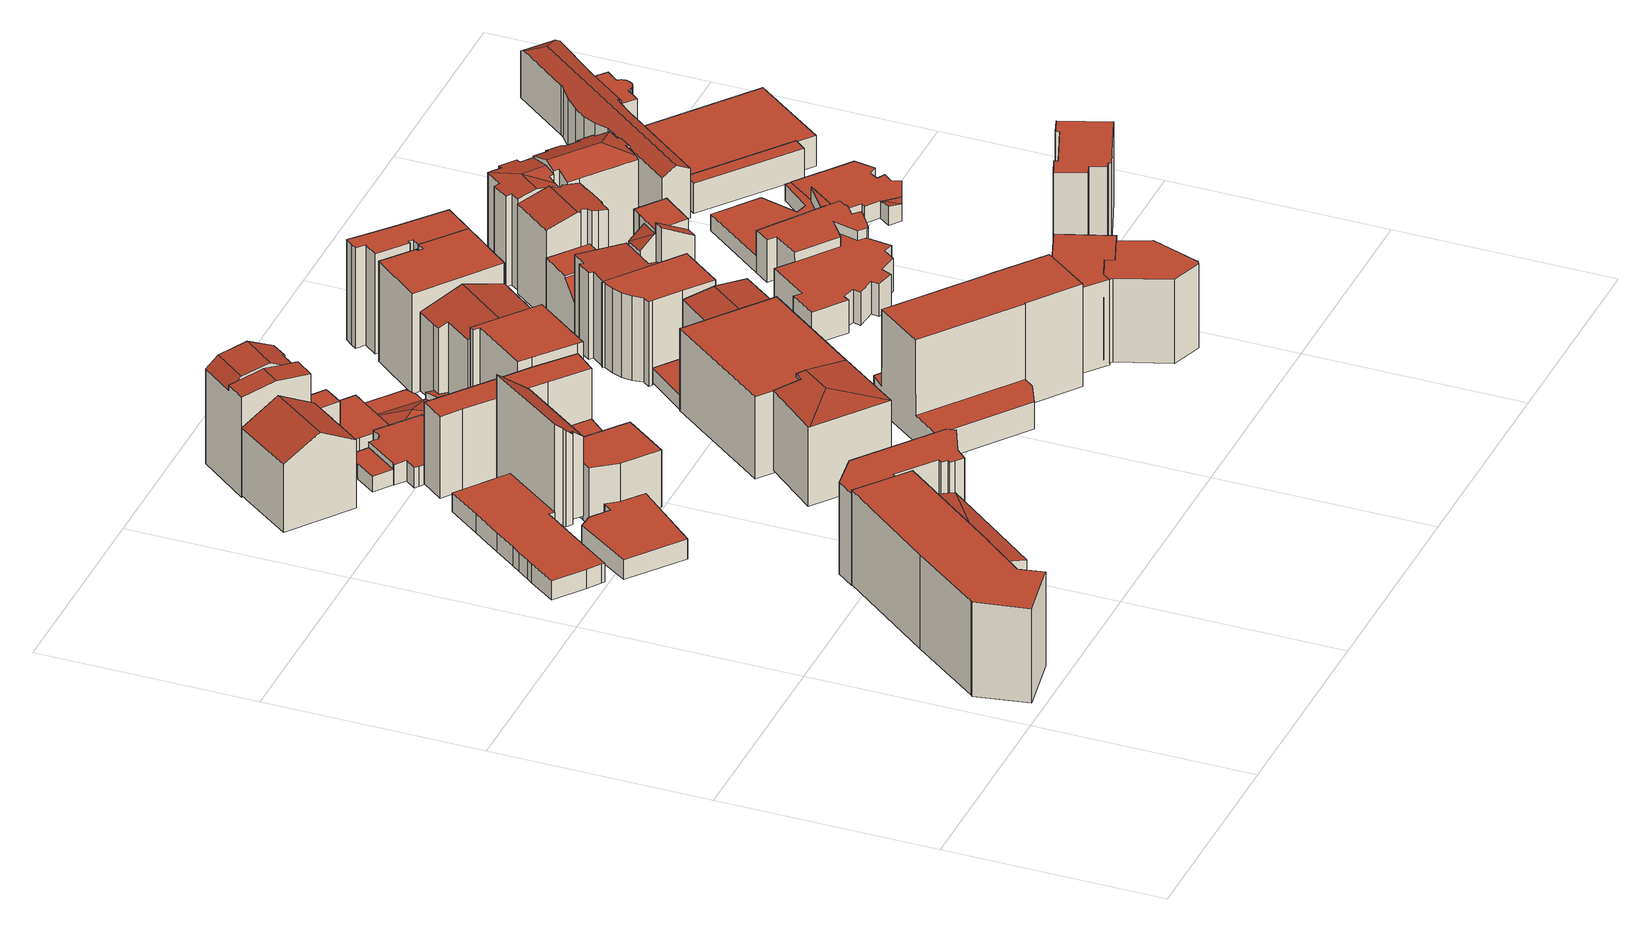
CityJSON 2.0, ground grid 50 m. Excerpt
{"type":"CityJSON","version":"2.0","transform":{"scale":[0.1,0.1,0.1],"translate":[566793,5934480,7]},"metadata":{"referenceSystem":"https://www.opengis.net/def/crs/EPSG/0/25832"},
"CityObjects":{
"building1":{"type":"Building","attributes":{"Gemeindeschluessel":"02000000","Geometrietyp2DReferenz":"3000","function":"31001_2010","roofType":"1000","measuredHeight":23.04,"storeysAboveGround":7},"geometry":[{"type":"MultiSurface","lod":"2","boundaries":[[[0,1,2,3]],[[4,5,6,2,1]],[[7,8,9,10]],[[11,12,8,7]],[[0,13,14,1]],[[15,6,5,16]],[[16,5,4,17]],[[15,16,17,18,19,20,11,7,10,21,22,23,24]],[[25,26,27,14,13,28,29,30,9,8,12]],[[9,30,21,10]],[[25,12,11,20]],[[24,23,28,13,0,3]],[[18,17,4,1,14,27]],[[15,24,3,2,6]],[[26,25,20,19]],[[27,26,19,18]],[[29,28,23,22]],[[30,29,22,21]]],"semantics":{"surfaces":[{"type":"RoofSurface"},{"type":"WallSurface"},{"type":"GroundSurface"}],"values":[0,0,1,1,1,1,1,2,0,1,1,1,1,1,1,1,1,1]}}]},
"building2":{"type":"Building","attributes":{"Gemeindeschluessel":"02000000","Geometrietyp2DReferenz":"3000","function":"31001_1120","roofType":"1000","measuredHeight":4.59,"storeysAboveGround":7},"geometry":[{"type":"MultiSurface","lod":"2","boundaries":[[[31,32,33,34,35,36,37,38,39,40,41,42,43,44,45]],[[46,47,48,49,50,51,52,53,54,55,56,57,58,59,60]],[[56,41,40,57]],[[57,40,39,58]],[[58,39,38,59]],[[59,38,37,60]],[[46,36,35,47]],[[47,35,34,48]],[[48,34,33,49]],[[49,33,32,50]],[[50,32,31,51]],[[52,45,44,53]],[[53,44,43,54]],[[54,43,42,55]],[[55,42,41,56]],[[52,51,31,45]],[[46,60,37,36]]],"semantics":{"surfaces":[{"type":"RoofSurface"},{"type":"GroundSurface"},{"type":"WallSurface"}],"values":[0,1,2,2,2,2,2,2,2,2,2,2,2,2,2,2,2]}}]},
"building3":{"type":"Building","attributes":{"Gemeindeschluessel":"02000000","Geometrietyp2DReferenz":"3000","function":"31001_2010","roofType":"1000","measuredHeight":22.41,"storeysAboveGround":6},"geometry":[{"type":"MultiSurface","lod":"2","boundaries":[[[61,62,63,64]],[[64,63,65,66]],[[67,68,69,70]],[[70,69,71,72]],[[72,71,73,74]],[[74,73,75,76]],[[76,75,77,78]],[[78,77,79,80]],[[80,79,81,82]],[[82,81,83,84]],[[84,83,85,86]],[[86,85,87,88]],[[88,87,89,90]],[[90,89,62,61]],[[68,67,91,92]],[[92,91,66,65]],[[66,91,67,70,72,74,76,78,80,82,84,86,88,90,61,64]],[[92,65,63,62,89,87,85,83,81,79,77,75,73,71,69,68]]],"semantics":{"surfaces":[{"type":"WallSurface"},{"type":"GroundSurface"},{"type":"RoofSurface"}],"values":[0,0,0,0,0,0,0,0,0,0,0,0,0,0,0,0,1,2]}}]},
"building4":{"type":"Building","attributes":{"Gemeindeschluessel":"02000000","Geometrietyp2DReferenz":"3000","function":"31001_2010","roofType":"1000","measuredHeight":4.79,"storeysAboveGround":1},"geometry":[{"type":"MultiSurface","lod":"2","boundaries":[[[93,94,95,96]],[[96,95,97,98]],[[98,97,99,100]],[[101,93,96,98,100,102,103,104]],[[105,106,107,108,99,97,95,94]],[[108,107,103,102]],[[106,105,101,104]],[[107,106,104,103]],[[105,94,93,101]],[[99,108,102,100]]],"semantics":{"surfaces":[{"type":"WallSurface"},{"type":"GroundSurface"},{"type":"RoofSurface"}],"values":[0,0,0,1,2,0,0,0,0,0]}}]},
"building5":{"type":"Building","attributes":{"Gemeindeschluessel":"02000000","Geometrietyp2DReferenz":"3000","function":"31001_1010","roofType":"3100","measuredHeight":21.46,"storeysAboveGround":6},"geometry":[{"type":"MultiSurface","lod":"2","boundaries":[[[109,110,111,112]],[[113,114,115,116]],[[116,115,117,118]],[[118,117,119,120]],[[121,122,123,124]],[[125,126,127,128,121,124,129]],[[130,123,122,131]],[[114,113,131,122,121,128,132]],[[109,112,133,134,135,136,130,131,113,116,118,120]],[[137,111,110,119,117,115,114,132,138]],[[137,138,127,126,134,133]],[[111,137,133,112]],[[119,110,109,120]],[[138,132,128,127]],[[135,134,126,125]],[[136,135,125,129]],[[130,136,129,124,123]]],"semantics":{"surfaces":[{"type":"WallSurface"},{"type":"RoofSurface"},{"type":"GroundSurface"}],"values":[0,0,0,0,1,1,0,0,2,1,0,0,0,0,0,0,0]}}]},
"building6":{"type":"Building","attributes":{"Gemeindeschluessel":"02000000","Geometrietyp2DReferenz":"3000","function":"31001_1010","roofType":"2100","measuredHeight":25.44,"storeysAboveGround":7},"geometry":[{"type":"MultiSurface","lod":"2","boundaries":[[[139,140,141,142]],[[142,141,143,144]],[[144,143,145,146]],[[146,145,147,148]],[[148,147,149,150]],[[150,149,151,152]],[[152,151,153,154]],[[155,156,157,158]],[[156,155,159,160]],[[154,153,160,159]],[[140,139,158,157]],[[158,139,142,144,146,148,150,152,154,159,155]],[[140,157,156,160,153,151,149,147,145,143,141]]],"semantics":{"surfaces":[{"type":"WallSurface"},{"type":"GroundSurface"},{"type":"RoofSurface"}],"values":[0,0,0,0,0,0,0,0,0,0,0,1,2]}}]},
"building7":{"type":"Building","attributes":{"Gemeindeschluessel":"02000000","Geometrietyp2DReferenz":"3000","function":"31001_1120","roofType":"1000","measuredHeight":13.93,"storeysAboveGround":4},"geometry":[{"type":"MultiSurface","lod":"2","boundaries":[[[161,162,163,164]],[[165,166,167,168]],[[168,167,169,170]],[[171,172,162,161]],[[170,169,172,171]],[[166,165,173,174]],[[174,173,164,163]],[[164,173,165,168,170,171,161]],[[174,163,162,172,169,167,166]]],"semantics":{"surfaces":[{"type":"WallSurface"},{"type":"GroundSurface"},{"type":"RoofSurface"}],"values":[0,0,0,0,0,0,0,1,2]}}]},
"building8":{"type":"Building","attributes":{"Gemeindeschluessel":"02000000","Geometrietyp2DReferenz":"3000","function":"31001_1120","roofType":"3100","measuredHeight":26.36,"storeysAboveGround":4},"geometry":[{"type":"MultiSurface","lod":"2","boundaries":[[[175,176,177,178,179]],[[175,180,181,182,183]],[[184,185,181,180]],[[179,178,186,187,188,189]],[[189,190,191,192,193,185,184]],[[183,176,175]],[[189,188,190]],[[194,187,186,195]],[[196,193,192,197]],[[197,192,191,198]],[[199,200,201,202]],[[203,204,205,206]],[[179,189,184,180,175]],[[202,201,195,186,178,177,207]],[[208,203,206,199,202,207,209,196,197,198]],[[196,209,182,181,185,193]],[[200,199,206,205]],[[203,208,188,187,194,204]],[[208,198,191,190,188]],[[209,207,177,176,183,182]],[[200,205,204,194,195,201]]],"semantics":{"surfaces":[{"type":"RoofSurface"},{"type":"WallSurface"},{"type":"GroundSurface"}],"values":[0,0,0,0,0,1,1,1,1,1,1,1,1,1,2,1,1,1,1,1,0]}}]},
"building9":{"type":"Building","attributes":{"Gemeindeschluessel":"02000000","Geometrietyp2DReferenz":"3000","function":"31001_2010","roofType":"1000","measuredHeight":7.41,"storeysAboveGround":2},"geometry":[{"type":"MultiSurface","lod":"2","boundaries":[[[210,211,212,213]],[[214,215,212,211,216]],[[217,218,210,213,219]],[[218,217,214,216]],[[217,219,215,214]],[[219,213,212,215]],[[210,218,216,211]]],"semantics":{"surfaces":[{"type":"WallSurface"},{"type":"RoofSurface"},{"type":"GroundSurface"}],"values":[0,1,2,0,0,0,0]}}]},
"building10":{"type":"Building","attributes":{"Gemeindeschluessel":"02000000","Geometrietyp2DReferenz":"3000","function":"31001_2100","roofType":"1000","measuredHeight":19.88,"storeysAboveGround":6},"geometry":[{"type":"MultiSurface","lod":"2","boundaries":[[[220,221,222,223]],[[224,225,226,227]],[[227,226,228,229]],[[229,228,230,231]],[[231,230,232,233]],[[233,232,221,220]],[[234,235,225,224]],[[235,234,236,237]],[[237,236,238,239]],[[239,238,223,222]],[[223,238,236,234,224,227,229,231,233,220]],[[239,222,221,232,230,228,226,225,235,237]]],"semantics":{"surfaces":[{"type":"WallSurface"},{"type":"GroundSurface"},{"type":"RoofSurface"}],"values":[0,0,0,0,0,0,0,0,0,0,1,2]}}]},
"building11":{"type":"Building","attributes":{"Gemeindeschluessel":"02000000","Geometrietyp2DReferenz":"3000","function":"31001_1010","roofType":"1000","measuredHeight":5.02,"storeysAboveGround":1},"geometry":[{"type":"MultiSurface","lod":"2","boundaries":[[[240,241,242,243]],[[243,242,244,245]],[[246,247,248,249]],[[250,251,252,253]],[[253,252,254,255]],[[255,254,256,257]],[[257,256,258,259]],[[260,248,247,261,258,256,254,252,251,244,242,241]],[[262,246,249,263,240,243,245,250,253,255,257,259]],[[246,262,261,247]],[[262,259,258,261]],[[263,249,248,260]],[[240,263,260,241]],[[250,245,244,251]]],"semantics":{"surfaces":[{"type":"WallSurface"},{"type":"RoofSurface"},{"type":"GroundSurface"}],"values":[0,0,0,0,0,0,0,1,2,0,0,0,0,0]}}]},
"building12":{"type":"Building","attributes":{"Gemeindeschluessel":"02000000","Geometrietyp2DReferenz":"3000","function":"31001_2463","roofType":"1000","measuredHeight":3},"geometry":[{"type":"MultiSurface","lod":"2","boundaries":[[[264,265,266,267,268]],[[269,270,271,272,273]],[[273,272,265,264]],[[272,271,266,265]],[[271,270,267,266]],[[270,269,268,267]],[[269,273,264,268]]],"semantics":{"surfaces":[{"type":"GroundSurface"},{"type":"RoofSurface"},{"type":"WallSurface"}],"values":[0,1,2,2,2,2,2]}}]},
"building13":{"type":"Building","attributes":{"Gemeindeschluessel":"02000000","Geometrietyp2DReferenz":"3000","function":"31001_2010","roofType":"3200","measuredHeight":20.18,"storeysAboveGround":6},"geometry":[{"type":"MultiSurface","lod":"2","boundaries":[[[274,275,276]],[[274,277,278,275]],[[279,280,281,282]],[[282,281,283,284]],[[285,277,274,286]],[[287,279,282,284,285,286]],[[288,287,286,274,276]],[[285,284,283,278,277]],[[280,279,287,288]],[[280,288,276,275,278,283,281]]],"semantics":{"surfaces":[{"type":"RoofSurface"},{"type":"WallSurface"},{"type":"GroundSurface"}],"values":[0,0,1,1,1,2,1,1,1,0]}}]},
"building14":{"type":"Building","attributes":{"Gemeindeschluessel":"02000000","Geometrietyp2DReferenz":"3000","function":"31001_1120","roofType":"1000","measuredHeight":4.07,"storeysAboveGround":1},"geometry":[{"type":"MultiSurface","lod":"2","boundaries":[[[289,290,291,292]],[[293,294,295,296]],[[296,295,297,298]],[[298,297,299,300]],[[300,299,301,302]],[[302,301,290,289]],[[303,304,305,306]],[[307,308,309,310]],[[305,304,311,309,308,291,290,301,299,297,295,294]],[[293,296,298,300,302,289,292,307,310,312,303,306]],[[293,306,305,294]],[[303,312,311,304]],[[312,310,309,311]],[[307,292,291,308]]],"semantics":{"surfaces":[{"type":"WallSurface"},{"type":"RoofSurface"},{"type":"GroundSurface"}],"values":[0,0,0,0,0,0,0,0,1,2,0,0,0,0]}}]},
"building15":{"type":"Building","attributes":{"Gemeindeschluessel":"02000000","Geometrietyp2DReferenz":"3000","function":"31001_2463","roofType":"1000","measuredHeight":3},"geometry":[{"type":"MultiSurface","lod":"2","boundaries":[[[313,314,315,316]],[[317,318,319,320]],[[320,319,314,313]],[[319,318,315,314]],[[318,317,316,315]],[[317,320,313,316]]],"semantics":{"surfaces":[{"type":"GroundSurface"},{"type":"RoofSurface"},{"type":"WallSurface"}],"values":[0,1,2,2,2,2]}}]},
"building16":{"type":"Building","attributes":{"Gemeindeschluessel":"02000000","Geometrietyp2DReferenz":"3000","function":"31001_2463","roofType":"3500","measuredHeight":3.54},"geometry":[{"type":"MultiSurface","lod":"2","boundaries":[[[321,322,323,324]],[[325,322,321]],[[322,326,327,323]],[[325,328,326,322]],[[329,330,331,332,333,334]],[[335,336,330,329]],[[326,337,338,339,340,341,342,327]],[[328,334,333,326]],[[326,333,332,337]],[[343,336,335,344]],[[344,335,329,345]],[[346,342,341,347]],[[347,341,340,348]],[[348,340,339,349]],[[349,339,338,350]],[[345,329,334,328,325,321,324,257]],[[346,347,348,349,350,351,343,344,345,257]],[[346,257,324,323,327,342]],[[343,351,331,330,336]],[[351,350,338,337,332,331]]],"semantics":{"surfaces":[{"type":"RoofSurface"},{"type":"WallSurface"},{"type":"GroundSurface"}],"values":[0,0,0,0,0,0,0,1,1,1,1,1,1,1,1,1,2,1,1,1]}}]},
"building17":{"type":"Building","attributes":{"Gemeindeschluessel":"02000000","Geometrietyp2DReferenz":"3000","function":"31001_2310","roofType":"1000","measuredHeight":22.45,"storeysAboveGround":6},"geometry":[{"type":"MultiSurface","lod":"2","boundaries":[[[352,353,354,355]],[[356,357,353,352]],[[358,359,360,361]],[[362,363,364,365]],[[364,363,366,360,359,354,353,357]],[[362,365,356,352,355,358,361,367]],[[356,365,364,357]],[[362,367,366,363]],[[367,361,360,366]],[[358,355,354,359]]],"semantics":{"surfaces":[{"type":"WallSurface"},{"type":"RoofSurface"},{"type":"GroundSurface"}],"values":[0,0,0,0,1,2,0,0,0,0]}}]},
"building18":{"type":"Building","attributes":{"Gemeindeschluessel":"02000000","Geometrietyp2DReferenz":"3000","function":"31001_2070","roofType":"1000","measuredHeight":20.05,"storeysAboveGround":6},"geometry":[{"type":"MultiSurface","lod":"2","boundaries":[[[368,369,370,371]],[[372,373,374,375]],[[372,376,377,373]],[[378,277,377,376]],[[378,369,368,277]],[[374,371,370,375]],[[372,375,370,369,378,376]],[[374,373,377,277,368,371]]],"semantics":{"surfaces":[{"type":"WallSurface"},{"type":"GroundSurface"},{"type":"RoofSurface"}],"values":[0,0,0,0,0,0,1,2]}}]},
"building19":{"type":"Building","attributes":{"Gemeindeschluessel":"02000000","Geometrietyp2DReferenz":"3000","function":"31001_1120","roofType":"3100","measuredHeight":22.51,"storeysAboveGround":4},"geometry":[{"type":"MultiSurface","lod":"2","boundaries":[[[379,380,381,382,383,384,385,386]],[[387,386,385,388]],[[388,385,384,389]],[[389,384,383,390]],[[390,383,382,391]],[[392,379,386,387]],[[393,394,395,396]],[[393,396,392,387,388,389,390,391,397]],[[380,379,392,396,395]],[[394,393,397,398]],[[397,391,382,381,398]],[[394,398,381,380,395]]],"semantics":{"surfaces":[{"type":"RoofSurface"},{"type":"WallSurface"},{"type":"GroundSurface"}],"values":[0,1,1,1,1,1,1,2,1,1,1,0]}}]},
"building20":{"type":"Building","attributes":{"Gemeindeschluessel":"02000000","Geometrietyp2DReferenz":"3000","function":"31001_2010","roofType":"1000","measuredHeight":3.51,"storeysAboveGround":1},"geometry":[{"type":"MultiSurface","lod":"2","boundaries":[[[399,400,401,402]],[[403,404,405,406]],[[403,402,401,404]],[[404,401,400,405]],[[405,400,399,406]],[[406,399,402,403]]],"semantics":{"surfaces":[{"type":"RoofSurface"},{"type":"GroundSurface"},{"type":"WallSurface"}],"values":[0,1,2,2,2,2]}}]},
"building21":{"type":"Building","attributes":{"Gemeindeschluessel":"02000000","Geometrietyp2DReferenz":"3000","function":"31001_1120","roofType":"1000","measuredHeight":25,"storeysAboveGround":6},"geometry":[{"type":"MultiSurface","lod":"2","boundaries":[[[407,408,409,410,411,412,413]],[[414,415,416,417]],[[418,412,411,419]],[[417,410,409,420,414]],[[420,409,408]],[[407,421,408]],[[422,423,424,425]],[[414,420,426,415]],[[427,428,429,430,431,432,433,434]],[[435,436,437,438,439,418,419,440,441,422,425,442,443,444]],[[445,446,447,448,449]],[[418,439,449,448,434,433,413,412]],[[448,447,427,434]],[[435,444,430,429]],[[436,435,429,428]],[[444,443,431,430]],[[441,440,416,415,426,450]],[[423,422,441,450]],[[437,436,428,427,447,446]],[[443,442,432,431]],[[442,425,424,451,432]],[[440,419,411,410,417,416]],[[446,445,438,437]],[[433,432,451,421,407,413]],[[445,449,439,438]],[[423,450,426,420,408,421,451,424]]],"semantics":{"surfaces":[{"type":"RoofSurface"},{"type":"WallSurface"},{"type":"GroundSurface"}],"values":[0,0,1,1,1,1,1,1,0,2,0,1,1,1,1,1,1,1,1,1,1,1,1,1,1,0]}}]},
"building22":{"type":"Building","attributes":{"Gemeindeschluessel":"02000000","Geometrietyp2DReferenz":"3000","function":"31001_1120","roofType":"3100","measuredHeight":19.2,"storeysAboveGround":6},"geometry":[{"type":"MultiSurface","lod":"2","boundaries":[[[452,453,454,455]],[[456,455,454,457]],[[458,459,456,457]],[[456,459,460,452,455]],[[461,458,457,454,453]],[[460,459,458,461]],[[460,461,453,452]]],"semantics":{"surfaces":[{"type":"RoofSurface"},{"type":"WallSurface"},{"type":"GroundSurface"}],"values":[0,1,2,1,1,1,0]}}]},
"building23":{"type":"Building","attributes":{"Gemeindeschluessel":"02000000","Geometrietyp2DReferenz":"3000","function":"31001_1120","roofType":"1000","measuredHeight":24.38,"storeysAboveGround":6},"geometry":[{"type":"MultiSurface","lod":"2","boundaries":[[[462,463,464,465]],[[465,464,466,467]],[[467,466,468,469]],[[469,468,470,471]],[[471,470,472,473]],[[473,472,474,475]],[[475,474,476,477]],[[477,476,478,479]],[[463,462,479,478]],[[479,462,465,467,469,471,473,475,477]],[[463,478,476,474,472,470,468,466,464]]],"semantics":{"surfaces":[{"type":"WallSurface"},{"type":"GroundSurface"},{"type":"RoofSurface"}],"values":[0,0,0,0,0,0,0,0,0,1,2]}}]},
"building24":{"type":"Building","attributes":{"Gemeindeschluessel":"02000000","Geometrietyp2DReferenz":"3000","function":"31001_2010","roofType":"1000","measuredHeight":20.68,"storeysAboveGround":7},"geometry":[{"type":"MultiSurface","lod":"2","boundaries":[[[480,481,482,483,484,485,486,487,488,489,490,491,492,493,494]],[[495,496,459,497,498,499,500,501,502,503,504,505,506,507,508]],[[498,490,489,499]],[[499,489,488,500]],[[500,488,487,501]],[[501,487,486,502]],[[502,486,485,503]],[[503,485,484,504]],[[504,484,483,505]],[[505,483,482,506]],[[506,482,481,507]],[[507,481,480,508]],[[495,494,493,496]],[[496,493,492,459]],[[459,492,491,497]],[[497,491,490,498]],[[495,508,480,494]]],"semantics":{"surfaces":[{"type":"RoofSurface"},{"type":"GroundSurface"},{"type":"WallSurface"}],"values":[0,1,2,2,2,2,2,2,2,2,2,2,2,2,2,2,2]}}]},
"building25":{"type":"Building","attributes":{"Gemeindeschluessel":"02000000","Geometrietyp2DReferenz":"3000","function":"31001_1120","roofType":"1000","measuredHeight":21.2,"storeysAboveGround":4},"geometry":[{"type":"MultiSurface","lod":"2","boundaries":[[[509,510,511,512,513,514,515,516,517,480]],[[518,519,520,521,522,523,524,525,526,527]],[[518,480,517,519]],[[519,517,516,520]],[[520,516,515,521]],[[521,515,514,522]],[[522,514,513,523]],[[523,513,512,524]],[[524,512,511,525]],[[525,511,510,526]],[[526,510,509,527]],[[527,509,480,518]]],"semantics":{"surfaces":[{"type":"RoofSurface"},{"type":"GroundSurface"},{"type":"WallSurface"}],"values":[0,1,2,2,2,2,2,2,2,2,2,2]}}]},
"building26":{"type":"Building","attributes":{"Gemeindeschluessel":"02000000","Geometrietyp2DReferenz":"3000","function":"31001_1120","roofType":"1000","measuredHeight":24.5,"storeysAboveGround":6},"geometry":[{"type":"MultiSurface","lod":"2","boundaries":[[[528,529,530,531]],[[531,530,532,533]],[[533,532,534,535]],[[535,534,536,537]],[[537,536,538,539]],[[539,538,540,541]],[[541,540,542,543]],[[543,542,472,544]],[[545,546,547,548]],[[548,547,549,550]],[[550,549,529,528]],[[546,545,551,470]],[[544,472,470,551]],[[544,551,545,548,550,528,531,533,535,537,539,541,543]],[[470,472,542,540,538,536,534,532,530,529,549,547,546]]],"semantics":{"surfaces":[{"type":"WallSurface"},{"type":"GroundSurface"},{"type":"RoofSurface"}],"values":[0,0,0,0,0,0,0,0,0,0,0,0,0,1,2]}}]},
"building27":{"type":"Building","attributes":{"Gemeindeschluessel":"02000000","Geometrietyp2DReferenz":"3000","function":"31001_2010","roofType":"1000","measuredHeight":4.2,"storeysAboveGround":1},"geometry":[{"type":"MultiSurface","lod":"2","boundaries":[[[552,553,554,555]],[[556,557,558,559]],[[556,555,554,557]],[[557,554,553,558]],[[558,553,552,559]],[[559,552,555,556]]],"semantics":{"surfaces":[{"type":"RoofSurface"},{"type":"GroundSurface"},{"type":"WallSurface"}],"values":[0,1,2,2,2,2]}}]},
"building28":{"type":"Building","attributes":{"Gemeindeschluessel":"02000000","Geometrietyp2DReferenz":"3000","function":"31001_1120","roofType":"1000","measuredHeight":20.47,"storeysAboveGround":6},"geometry":[{"type":"MultiSurface","lod":"2","boundaries":[[[560,561,562,563,564,565,566,567,568,569,570]],[[571,572,573,574,575,576,577,578,579,580,581]],[[571,570,569,572]],[[572,569,568,573]],[[573,568,567,574]],[[574,567,566,575]],[[575,566,565,576]],[[576,565,564,577]],[[577,564,563,578]],[[578,563,562,579]],[[579,562,561,580]],[[580,561,560,581]],[[581,560,570,571]]],"semantics":{"surfaces":[{"type":"RoofSurface"},{"type":"GroundSurface"},{"type":"WallSurface"}],"values":[0,1,2,2,2,2,2,2,2,2,2,2,2]}}]},
"building29":{"type":"Building","attributes":{"Gemeindeschluessel":"02000000","Geometrietyp2DReferenz":"3000","function":"31001_1120","roofType":"1000","measuredHeight":21,"storeysAboveGround":6},"geometry":[{"type":"MultiSurface","lod":"2","boundaries":[[[582,583,584,585]],[[586,587,566,588]],[[588,566,567,589]],[[589,567,568,590]],[[590,568,569,591]],[[591,569,570,592]],[[592,570,593,594]],[[595,596,583,582]],[[597,598,599,600]],[[599,598,584,583,596,593,570,569,568,567,566,587]],[[586,588,589,590,591,592,594,595,582,585,597,600]],[[586,600,599,587]],[[597,585,584,598]],[[595,594,593,596]]],"semantics":{"surfaces":[{"type":"WallSurface"},{"type":"RoofSurface"},{"type":"GroundSurface"}],"values":[0,0,0,0,0,0,0,0,0,1,2,0,0,0]}}]},
"building30":{"type":"Building","attributes":{"Gemeindeschluessel":"02000000","Geometrietyp2DReferenz":"3000","function":"31001_2010","roofType":"1000","measuredHeight":14.28,"storeysAboveGround":3},"geometry":[{"type":"MultiSurface","lod":"2","boundaries":[[[601,602,603,604,605,606]],[[607,608,609,610]],[[611,612,613,614,615]],[[612,602,601,613]],[[604,609,608,605]],[[616,615,614,617]],[[616,617,618,619,620,621,622]],[[616,622,611,615]],[[620,619,607,610]],[[618,617,614,613,601,606]],[[622,621,603,602,612,611]],[[621,620,610,609,604,603]],[[619,618,606,605,608,607]]],"semantics":{"surfaces":[{"type":"RoofSurface"},{"type":"WallSurface"},{"type":"GroundSurface"}],"values":[0,0,0,1,1,1,2,1,1,1,1,1,1]}}]},
"building31":{"type":"Building","attributes":{"Gemeindeschluessel":"02000000","Geometrietyp2DReferenz":"3000","function":"31001_1120","roofType":"3100","measuredHeight":23.65,"storeysAboveGround":5},"geometry":[{"type":"MultiSurface","lod":"2","boundaries":[[[623,624,625,626]],[[627,628,629,630,624,623,631,632,633,634,635,636,637,638,639,640,641]],[[642,626,625,643]],[[644,630,629,645]],[[645,629,628,646]],[[646,628,627,647]],[[648,641,640,649]],[[649,640,639,650]],[[650,639,638,651]],[[651,638,637,652]],[[652,637,636,653]],[[653,636,635,654]],[[654,635,634,655]],[[655,634,633,656]],[[656,633,632,657]],[[657,632,631,658]],[[647,627,641,648]],[[658,631,623,626,642]],[[643,625,624,630,644]],[[643,644,645,646,647,648,649,650,651,652,653,654,655,656,657,658,642]]],"semantics":{"surfaces":[{"type":"RoofSurface"},{"type":"WallSurface"},{"type":"GroundSurface"}],"values":[0,0,1,1,1,1,1,1,1,1,1,1,1,1,1,1,1,1,1,2]}}]},
"building32":{"type":"Building","attributes":{"Gemeindeschluessel":"02000000","Geometrietyp2DReferenz":"3000","function":"31001_1010","roofType":"1000","measuredHeight":21.68,"storeysAboveGround":4},"geometry":[{"type":"MultiSurface","lod":"2","boundaries":[[[659,660,661]],[[662,663,664,665,666]],[[660,667,668,669,661]],[[670,671,672,673]],[[673,672,674,675]],[[676,665,664]],[[677,662,666,678]],[[679,669,668,680]],[[663,681,664]],[[682,683,684,685]],[[685,684,686,687]],[[688,689,690,691]],[[692,659,661,669,679,693,694]],[[677,678,695,692,694,670,673,675,688,691,682,685,687]],[[692,695,696,697,667,660,659]],[[681,663,662,677,687,686]],[[682,691,690,698,699,683]],[[699,698,680,668,667,697]],[[695,678,666,665,676,696]],[[671,670,694,693]],[[689,688,675,674]],[[699,697,696,676,664,681,686,684,683]],[[689,674,672,671,693,679,680,698,690]]],"semantics":{"surfaces":[{"type":"RoofSurface"},{"type":"WallSurface"},{"type":"GroundSurface"}],"values":[0,0,0,1,1,1,1,1,1,1,1,1,1,2,1,1,1,1,1,1,1,0,0]}}]},
"building33":{"type":"Building","attributes":{"Gemeindeschluessel":"02000000","Geometrietyp2DReferenz":"3000","function":"31001_1120","roofType":"3100","measuredHeight":23.27,"storeysAboveGround":5},"geometry":[{"type":"MultiSurface","lod":"2","boundaries":[[[700,701,702,703,704,705,706,707]],[[708,709,710,701,700]],[[701,711,712,713,714,715,716,702]],[[710,717,718,711,701]],[[719,707,706,720]],[[720,706,705,721]],[[721,705,704,722]],[[722,704,703,723]],[[724,709,708,725]],[[726,702,716,727]],[[727,716,715,728]],[[728,715,714,729]],[[729,714,713,730]],[[730,713,712,731]],[[732,718,717,733]],[[732,733,724,725,719,720,721,722,723,726,727,728,729,730,731]],[[732,731,712,711,718]],[[724,733,717,710,709]],[[719,725,708,700,707]],[[726,723,703,702]]],"semantics":{"surfaces":[{"type":"RoofSurface"},{"type":"WallSurface"},{"type":"GroundSurface"}],"values":[0,0,0,0,1,1,1,1,1,1,1,1,1,1,1,2,1,1,1,1]}}]},
"building34":{"type":"Building","attributes":{"Gemeindeschluessel":"02000000","Geometrietyp2DReferenz":"3000","function":"31001_2600","roofType":"1000","measuredHeight":2.9,"storeysAboveGround":1},"geometry":[{"type":"MultiSurface","lod":"2","boundaries":[[[734,735,736,737]],[[738,739,740,741]],[[738,737,736,739]],[[739,736,735,740]],[[740,735,734,741]],[[741,734,737,738]]],"semantics":{"surfaces":[{"type":"RoofSurface"},{"type":"GroundSurface"},{"type":"WallSurface"}],"values":[0,1,2,2,2,2]}}]},
"building35":{"type":"Building","attributes":{"Gemeindeschluessel":"02000000","Geometrietyp2DReferenz":"3000","function":"31001_3060","roofType":"1000","measuredHeight":10.32,"storeysAboveGround":3},"geometry":[{"type":"MultiSurface","lod":"2","boundaries":[[[742,743,744]],[[745,742,744]],[[746,747,748,749]],[[750,751,747,746]],[[752,753,754,755,756]],[[757,758,759]],[[760,761,762,763]],[[764,765,766,767]],[[768,769,770,771]],[[771,770,772,773]],[[773,772,774,775]],[[776,777,778,779]],[[779,778,780,781]],[[782,783,784,785]],[[786,787,788,789]],[[789,788,790,791]],[[792,793,787,786]],[[794,795,793,792]],[[785,784,744,743,796]],[[748,742,745,797,749]],[[797,745,744,784]],[[798,799,800,801]],[[760,802,803,761]],[[804,747,756,755,805]],[[805,755,754,806]],[[806,754,753,807,808]],[[751,752,756,747]],[[809,810,811,812]],[[813,814,815]],[[816,817,818,819]],[[819,818,820,821]],[[821,820,822,823]],[[823,822,824,825]],[[826,827,828,829]],[[830,831,832,833]],[[762,834,835,763]],[[836,837,781,780,783,782]],[[801,800,802,760,763,835,838,839]],[[840,841,842,757,843]],[[844,845,846,847,848,849]],[[850,811,810,851,813,815,842,841,824,822,820,818,817,844,849,807,803,802,800,799]],[[852,838,835,834,853,797,784,783,780,778,777,790,788,787,793,795,854]],[[804,805,806,808,848,847,855,856,857,836,782,785,796]],[[816,819,821,823,825,840,843,858,859,809,812,860,798,801,839,861,862,863,864,865,866,867,830,833,868,768,771,773,775,826,829,764,767,869,776,779,781,837,870,871,872,846,845]],[[774,772,770,769,873,832,831,874,875,876,877,878,794,792,786,789,791,879,766,765,828,827]],[[774,827,826,775]],[[878,877,864,863]],[[803,807,753,752,751,750,853,834,762,761]],[[859,858,759,758,814,813,851]],[[840,825,824,841]],[[816,845,844,817]],[[858,843,757,759]],[[809,859,851,810]],[[848,808,807,849]],[[860,812,811,850]],[[846,872,855,847]],[[798,860,850,799]],[[872,871,856,855]],[[871,870,857,856]],[[804,796,743,742,748,747]],[[862,861,852,854]],[[861,839,838,852]],[[797,853,750,746,749]],[[863,862,854,795,794,878]],[[877,876,865,864]],[[870,837,836,857]],[[876,875,866,865]],[[832,873,868,833]],[[874,831,830,867]],[[875,874,867,866]],[[873,769,768,868]],[[776,869,879,791,790,777]],[[766,879,869,767]],[[828,765,764,829]],[[842,815,814,758,757]]],"semantics":{"surfaces":[{"type":"RoofSurface"},{"type":"WallSurface"},{"type":"GroundSurface"}],"values":[0,0,0,0,0,0,0,1,1,1,1,1,1,1,1,1,1,1,1,1,1,1,1,1,1,1,1,1,1,1,1,1,1,1,1,1,1,1,1,1,0,0,0,2,0,1,1,1,1,1,1,1,1,1,1,1,1,1,1,1,1,1,1,1,1,1,1,1,1,1,1,1,1,1,0]}}]},
"building36":{"type":"Building","attributes":{"Gemeindeschluessel":"02000000","Geometrietyp2DReferenz":"3000","function":"31001_1120","roofType":"3200","measuredHeight":25.11,"storeysAboveGround":6},"geometry":[{"type":"MultiSurface","lod":"2","boundaries":[[[880,881,882,883,884,885,886,887]],[[883,888,889,890,891,892,893,894,895,896,897,884]],[[882,898,899,900,901,888,883]],[[902,887,886,903]],[[903,886,885,904]],[[905,881,880,906]],[[906,880,887,902]],[[907,897,896,908]],[[908,896,895,909]],[[909,895,894,910]],[[910,894,893,911]],[[911,893,892,912]],[[912,892,891,913]],[[913,891,890,914]],[[914,890,889,915]],[[915,889,888,916]],[[917,901,900,918]],[[918,900,899,919]],[[919,899,898,920]],[[917,918,919,920,905,906,902,903,904,907,908,909,910,911,912,913,914,915,916]],[[917,916,888,901]],[[905,920,898,882,881]],[[907,904,885,884,897]]],"semantics":{"surfaces":[{"type":"RoofSurface"},{"type":"WallSurface"},{"type":"GroundSurface"}],"values":[0,0,0,1,1,1,1,1,1,1,1,1,1,1,1,1,1,1,1,2,1,1,1]}}]},
"building37":{"type":"Building","attributes":{"Gemeindeschluessel":"02000000","Geometrietyp2DReferenz":"3000","function":"31001_1010","roofType":"1000","measuredHeight":19.71,"storeysAboveGround":6},"geometry":[{"type":"MultiSurface","lod":"2","boundaries":[[[921,922,923,924,925,926,927,928,929,930,931,932]],[[933,934,935,936,937,938,939,940,941,942,943,944]],[[933,932,931,934]],[[934,931,930,935]],[[935,930,929,936]],[[936,929,928,937]],[[937,928,927,938]],[[938,927,926,939]],[[939,926,925,940]],[[940,925,924,941]],[[941,924,923,942]],[[942,923,922,943]],[[943,922,921,944]],[[944,921,932,933]]],"semantics":{"surfaces":[{"type":"RoofSurface"},{"type":"GroundSurface"},{"type":"WallSurface"}],"values":[0,1,2,2,2,2,2,2,2,2,2,2,2,2]}}]},
"building38":{"type":"Building","attributes":{"Gemeindeschluessel":"02000000","Geometrietyp2DReferenz":"3000","function":"51009_1610","roofType":"1000","measuredHeight":7.36},"geometry":[{"type":"MultiSurface","lod":"2","boundaries":[[[945,946,947,948]],[[948,947,949,950]],[[951,952,946,945]],[[950,949,952,951]],[[950,951,945,948]],[[952,949,947,946]]],"semantics":{"surfaces":[{"type":"WallSurface"},{"type":"GroundSurface"},{"type":"RoofSurface"}],"values":[0,0,0,0,1,2]}}]},
"building39":{"type":"Building","attributes":{"Gemeindeschluessel":"02000000","Geometrietyp2DReferenz":"3000","function":"31001_3210","roofType":"1000","measuredHeight":7.38,"storeysAboveGround":1},"geometry":[{"type":"MultiSurface","lod":"2","boundaries":[[[953,954,955,956]],[[956,955,957,958]],[[958,957,959,960]],[[960,959,961,962]],[[962,961,963,964]],[[964,963,965,966]],[[967,968,969,970]],[[970,969,971,972]],[[972,971,973,974]],[[974,973,954,953]],[[975,976,968,967]],[[966,965,976,975]],[[966,975,967,970,972,974,953,956,958,960,962,964]],[[976,965,963,961,959,957,955,954,973,971,969,968]]],"semantics":{"surfaces":[{"type":"WallSurface"},{"type":"GroundSurface"},{"type":"RoofSurface"}],"values":[0,0,0,0,0,0,0,0,0,0,0,0,1,2]}}]},
"building40":{"type":"Building","attributes":{"name":"Heinrich-Wolgast-Schule","Gemeindeschluessel":"02000000","Geometrietyp2DReferenz":"3000","function":"31001_3020","roofType":"3100","measuredHeight":13.96,"storeysAboveGround":3},"geometry":[{"type":"MultiSurface","lod":"2","boundaries":[[[977,978,979,980]],[[981,982,983,984]],[[984,983,985,986]],[[986,985,987,988]],[[989,990,991,992]],[[992,991,993,994]],[[995,996,997,998]],[[998,997,999,1000]],[[1000,999,1001,1002]],[[1003,1004,1005,1006]],[[1006,1005,1007,1008]],[[1008,1007,1009,1010]],[[1010,1009,1011,1012]],[[1012,1011,1013,1014]],[[1014,1013,1015,1016]],[[1016,1015,1017,1018]],[[1018,1017,1019,1020]],[[1020,1019,1021,1022]],[[993,991,990,1023,1024,1025,1026,978,977,1027,1028]],[[1029,1003,1006,1008,1010,1012,1014,1016,1018,1020,1022,1030,989,992,994,1031,981,984,986,988,995,998,1000,1002,1032,1033]],[[1001,999,997,996,987,985,983,982,1027,977,980]],[[1031,994,993,1028]],[[1001,980,979,1032,1002]],[[1029,1033,1026,1025]],[[1033,1032,979,978,1026]],[[1034,1030,1022,1021]],[[1003,1029,1025,1024,1035,1004]],[[989,1030,1034,1036,1023,990]],[[1035,1024,1023,1036]],[[981,1031,1028,1027,982]],[[987,996,995,988]],[[1035,1036,1034,1021,1019,1017,1015,1013,1011,1009,1007,1005,1004]]],"semantics":{"surfaces":[{"type":"RoofSurface"},{"type":"WallSurface"},{"type":"GroundSurface"}],"values":[0,1,1,1,1,1,1,1,1,1,1,1,1,1,1,1,1,1,0,2,0,1,1,1,1,1,1,1,1,1,1,0]}}]}
},
"vertices":[
[416,425,212],[227,181,212],[494,362,188],[495,363,188],[266,150,200],[276,163,200],[314,133,188],[3,130,44],[3,130,274],[6,133,274],[6,133,44],[25,7,44],[25,7,274],[416,425,274],[227,181,274],[314,133,44],[276,163,44],[266,150,44],[226,182,44],[152,90,44],[164,32,44],[129,294,44],[302,514,44],[388,447,44],[495,363,44],[164,32,274],[152,90,274],[226,182,274],[388,447,274],[302,514,274],[129,294,274],
[270,1169,77],[281,1160,77],[383,1299,77],[271,1382,77],[215,1307,77],[167,1242,77],[128,1191,77],[113,1171,77],[94,1145,77],[83,1132,77],[39,1070,77],[106,1020,77],[136,999,77],[141,994,77],[186,1056,77],[167,1242,31],[215,1307,31],[271,1382,31],[383,1299,31],[281,1160,31],[270,1169,31],[186,1056,31],[141,994,31],[136,999,31],[106,1020,31],[39,1070,31],[83,1132,31],[94,1145,31],[113,1171,31],[128,1191,31],
[302,514,41],[302,514,265],[332,554,265],[332,554,41],[416,565,265],[416,565,41],[604,404,41],[604,404,265],[535,373,265],[535,373,41],[512,349,265],[512,349,41],[495,363,265],[495,363,41],[485,371,265],[485,371,41],[490,377,265],[490,377,41],[478,387,265],[478,387,41],[485,395,265],[485,395,41],[401,462,265],[401,462,41],[395,454,265],[395,454,41],[384,463,265],[384,463,41],[378,455,265],[378,455,41],[600,424,41],[600,424,265],
[174,965,24],[174,965,72],[262,1093,72],[262,1093,24],[298,1091,72],[298,1091,24],[339,1060,72],[339,1060,24],[295,873,24],[355,1080,24],[376,1053,24],[423,1016,24],[295,873,72],[423,1016,72],[376,1053,72],[355,1080,72],
[324,1533,28],[324,1533,66],[284,1562,66],[284,1562,28],[362,1665,28],[362,1665,66],[363,1665,66],[363,1665,28],[343,1638,66],[343,1638,28],[381,1610,66],[381,1610,28],[242,1754,243],[172,1806,194],[75,1675,194],[145,1623,243],[256,1626,194],[270,1645,194],[271,1645,194],[313,1702,194],[216,1571,194],[75,1675,28],[172,1806,28],[313,1702,66],[318,1609,28],[270,1645,28],[256,1626,28],[216,1571,28],[318,1609,66],[271,1645,66],
[413,1340,36],[413,1340,291],[473,1293,230],[473,1293,36],[398,1192,231],[398,1192,36],[348,1124,230],[348,1124,36],[327,1140,251],[327,1140,36],[318,1138,256],[318,1138,36],[315,1134,256],[315,1134,36],[310,1132,258],[310,1132,36],[297,1149,36],[297,1149,275],[281,1160,291],[281,1160,36],[296,1142,36],[296,1142,272],
[335,1107,26],[335,1107,165],[348,1124,165],[348,1124,26],[506,1108,26],[506,1108,165],[527,1092,165],[527,1092,26],[453,993,165],[453,993,26],[376,1053,26],[376,1053,165],[398,1192,26],[398,1192,165],
[220,1836,271],[205,1848,268],[172,1806,268],[239,1757,280],[272,1799,280],[229,1830,279],[287,1904,279],[263,1922,255],[205,1848,255],[285,1788,288],[344,1862,288],[306,1707,268],[339,1748,268],[334,1752,269],[309,1771,273],[334,1752,258],[364,1793,259],[369,1790,256],[394,1824,256],[339,1748,177],[306,1707,177],[394,1824,24],[369,1790,24],[364,1793,24],[380,1689,24],[380,1689,177],[362,1665,177],[362,1665,24],[391,1710,24],[391,1710,177],[394,1708,177],[394,1708,24],[172,1806,24],[334,1752,24],[263,1922,24],
[473,1293,34],[473,1293,108],[508,1265,108],[508,1265,34],[506,1108,108],[589,1201,108],[398,1192,108],[506,1108,34],[398,1192,34],[589,1201,34],
[306,1422,33],[306,1422,232],[345,1473,232],[345,1473,33],[589,1201,33],[589,1201,232],[508,1265,232],[508,1265,33],[473,1293,232],[473,1293,33],[413,1340,232],[413,1340,33],[351,1390,232],[351,1390,33],[631,1248,33],[631,1248,232],[548,1317,33],[548,1317,232],[494,1358,33],[494,1358,232],
[321,1529,30],[321,1529,80],[324,1533,80],[324,1533,30],[381,1610,80],[381,1610,30],[334,1481,30],[334,1481,80],[326,1487,80],[326,1487,30],[399,1596,30],[399,1596,80],[411,1598,80],[411,1598,30],[426,1617,80],[426,1617,30],[461,1589,80],[461,1589,30],[516,1546,80],[516,1546,30],[345,1511,80],[418,1417,80],[418,1417,30],[345,1511,30],
[400,1674,33],[382,1651,33],[363,1665,33],[362,1665,33],[380,1689,33],[380,1689,63],[362,1665,63],[363,1665,63],[382,1651,63],[400,1674,63],
[712,590,226],[694,726,235],[559,708,226],[819,732,226],[742,790,235],[657,828,33],[657,828,227],[710,787,233],[710,787,33],[724,804,233],[724,804,33],[819,732,33],[712,590,33],[555,711,33],[555,711,226],
[380,1689,31],[380,1689,71],[394,1708,71],[394,1708,31],[461,1589,31],[461,1589,71],[426,1617,71],[426,1617,31],[400,1637,71],[400,1637,31],[382,1651,71],[382,1651,31],[400,1674,71],[400,1674,31],[468,1764,31],[468,1764,71],[547,1704,71],[547,1704,31],[391,1710,31],[391,1710,71],[422,1753,71],[422,1753,31],[446,1735,71],[446,1735,31],
[422,1753,29],[444,1782,29],[468,1764,29],[446,1735,29],[446,1735,59],[468,1764,59],[444,1782,59],[422,1753,59],
[461,1589,46],[548,1580,65],[517,1664,45],[461,1589,45],[591,1486,46],[624,1580,45],[518,1665,45],[591,1486,45],[592,1485,62],[647,1541,56],[629,1554,60],[640,1568,59],[624,1580,62],[591,1486,62],[601,1478,55],[648,1540,55],[640,1568,45],[640,1569,45],[618,1586,45],[632,1604,45],[641,1631,45],[547,1704,45],[648,1540,30],[601,1478,30],[592,1485,30],[547,1704,30],[641,1631,30],[632,1604,30],[618,1586,30],[640,1569,30],[629,1554,30],
[521,1337,31],[521,1337,256],[612,1456,256],[612,1456,31],[548,1317,31],[548,1317,256],[599,1466,31],[599,1466,256],[606,1475,256],[606,1475,31],[640,1240,31],[640,1240,256],[631,1248,256],[631,1248,31],[740,1371,256],[740,1371,31],
[987,952,226],[987,952,25],[804,1092,25],[804,1092,226],[710,787,25],[710,787,226],[622,854,226],[622,854,25],[724,804,25],[724,804,226],[819,732,25],
[606,1475,230],[661,1432,253],[755,1552,253],[674,1612,220],[640,1569,220],[629,1554,220],[648,1540,228],[601,1478,228],[601,1478,28],[648,1540,28],[629,1554,28],[640,1569,28],[674,1612,28],[606,1475,28],[741,1370,28],[741,1370,220],[740,1371,220],[740,1371,28],[836,1492,28],[836,1492,220],
[861,1048,63],[934,1138,63],[877,1181,63],[804,1092,63],[804,1092,28],[877,1181,28],[934,1138,28],[861,1048,28],
[1066,645,73],[1083,669,82],[1088,675,84],[1083,678,84],[1082,676,83],[991,739,82],[974,715,73],[1088,675,73],[1110,704,73],[1104,708,73],[1083,678,73],[991,739,10],[1082,676,10],[1088,675,82],[1066,645,82],[1181,595,10],[1181,595,82],[1190,588,82],[1190,588,10],[1110,704,82],[1101,450,260],[1102,451,260],[1214,368,260],[1292,472,260],[1183,556,260],[1172,564,260],[974,715,260],[893,608,260],[1214,368,10],[1102,451,10],[1084,427,10],[1028,401,10],[842,542,10],[1104,708,10],[1208,631,10],[1172,564,10],[1183,556,10],[1292,472,10],[1028,401,76],[1084,427,76],[1101,450,76],[893,608,76],[842,542,76],[1208,631,82],[1172,564,82],
[994,1092,214],[924,1000,214],[987,952,206],[1056,1044,206],[1056,1044,22],[987,952,22],[861,1048,22],[934,1138,22],[934,1138,206],[861,1048,206],
[748,1733,26],[748,1733,270],[818,1678,270],[818,1678,26],[814,1674,270],[814,1674,26],[824,1666,270],[824,1666,26],[836,1681,270],[836,1681,26],[930,1607,270],[930,1607,26],[836,1491,270],[836,1491,26],[836,1492,270],[836,1492,26],[658,1624,270],[658,1624,26],
[907,1302,228],[906,1300,228],[902,1303,228],[900,1300,228],[903,1297,228],[901,1295,228],[888,1274,228],[880,1251,228],[877,1226,228],[880,1202,228],[869,1187,228],[877,1181,228],[934,1138,228],[996,1090,228],[1066,1181,228],[1066,1181,22],[996,1090,22],[877,1181,22],[869,1187,22],[880,1202,22],[877,1226,22],[880,1251,22],[888,1274,22],[901,1295,22],[903,1297,22],[900,1300,22],[902,1303,22],[906,1300,22],[907,1302,22],
[1022,1215,213],[1037,1235,213],[1021,1248,215],[1076,1318,215],[978,1393,228],[955,1363,228],[946,1370,230],[922,1340,230],[931,1333,228],[907,1302,18],[931,1333,18],[922,1340,18],[946,1370,18],[955,1363,18],[978,1393,18],[1076,1318,18],[1021,1248,18],[1037,1235,18],[1022,1215,18],
[770,1750,25],[770,1750,270],[794,1780,270],[794,1780,25],[775,1795,270],[775,1795,25],[785,1807,270],[785,1807,25],[799,1824,270],[799,1824,25],[842,1786,270],[842,1786,25],[882,1751,270],[882,1751,25],[980,1670,270],[980,1670,25],[930,1607,25],[848,1697,25],[848,1697,270],[839,1704,270],[839,1704,25],[835,1699,270],[835,1699,25],[836,1681,25],
[1056,1044,63],[1126,1136,63],[1066,1181,63],[996,1090,63],[996,1090,21],[1066,1181,21],[1126,1136,21],[1056,1044,21],
[1287,330,239],[1330,211,239],[1401,186,239],[1411,193,239],[1410,194,239],[1450,306,239],[1420,376,239],[1351,351,239],[1344,372,239],[1294,353,239],[1281,335,239],[1281,335,34],[1294,353,34],[1344,372,34],[1351,351,34],[1420,376,34],[1450,306,34],[1410,194,34],[1411,193,34],[1401,186,34],[1330,211,34],[1287,330,34],
[1296,469,29],[1296,469,239],[1396,504,239],[1396,504,29],[1425,378,29],[1425,378,239],[1420,376,29],[1351,351,29],[1344,372,29],[1294,353,29],[1281,335,29],[1224,382,239],[1224,382,29],[1292,472,29],[1292,472,239],[1438,382,29],[1438,382,239],[1425,377,239],[1425,377,29],
[1061,1330,110],[1084,1359,150],[1083,1359,150],[1084,1360,150],[1001,1423,150],[978,1393,110],[1048,1484,155],[1001,1423,155],[1084,1360,155],[1131,1421,155],[1136,1319,63],[1084,1359,63],[1061,1330,63],[1076,1318,63],[1114,1290,63],[1114,1290,12],[1076,1318,12],[978,1393,12],[1048,1484,12],[1131,1421,12],[1083,1359,12],[1136,1319,12],
[1109,1438,241],[1179,1529,241],[1119,1575,223],[1048,1484,223],[1204,1510,233],[1193,1509,235],[1182,1518,239],[1180,1528,240],[1114,1434,239],[1126,1439,238],[1138,1429,234],[1136,1417,233],[1148,1408,229],[1167,1394,224],[1186,1418,224],[1188,1416,223],[1220,1458,223],[1218,1460,224],[1237,1485,224],[1048,1484,4],[1119,1575,4],[1180,1528,4],[1182,1518,4],[1193,1509,4],[1204,1510,4],[1237,1485,4],[1218,1460,4],[1220,1458,4],[1188,1416,4],[1186,1418,4],[1167,1394,4],[1148,1408,4],[1136,1417,4],[1138,1429,4],[1126,1439,4],[1114,1434,4],
[1129,1309,164],[1158,1288,195],[1156,1345,164],[1206,1219,179],[1221,1239,179],[1184,1267,205],[1158,1286,223],[1144,1267,223],[1158,1287,195],[1186,1323,195],[1157,1345,164],[1122,1373,6],[1122,1373,63],[1148,1408,63],[1148,1408,6],[1167,1394,63],[1167,1394,6],[1158,1286,205],[1206,1219,6],[1144,1267,6],[1157,1345,63],[1186,1323,63],[1221,1239,205],[1200,1339,6],[1200,1339,205],[1214,1357,205],[1214,1357,6],[1277,1309,205],[1277,1309,6],[1184,1380,6],[1184,1380,63],[1169,1361,63],[1169,1361,6],[1129,1309,6],[1157,1346,63],[1157,1346,6],[1159,1287,6],[1159,1287,205],[1158,1287,205],[1199,1339,63],[1199,1339,205],
[1156,1547,244],[1196,1598,244],[1189,1668,235],[1160,1630,235],[1149,1638,232],[1121,1601,233],[1132,1593,235],[1119,1575,235],[1180,1528,238],[1195,1517,235],[1203,1527,235],[1244,1561,244],[1275,1602,235],[1250,1621,235],[1258,1632,232],[1224,1658,232],[1216,1648,235],[1216,1544,239],[1225,1537,239],[1119,1575,12],[1132,1593,12],[1121,1601,12],[1149,1638,12],[1160,1630,12],[1195,1517,12],[1180,1528,12],[1189,1668,12],[1216,1648,12],[1224,1658,12],[1258,1632,12],[1250,1621,12],[1275,1602,12],[1225,1537,12],[1216,1544,12],
[1486,494,57],[1596,532,57],[1583,568,57],[1474,530,57],[1474,530,28],[1583,568,28],[1596,532,28],[1486,494,28],
[1515,1062,89],[1465,1101,89],[1456,1066,123],[1489,1043,123],[1512,1026,102],[1520,1059,87],[1515,1062,87],[1489,1043,102],[1517,1023,102],[1536,1047,87],[1536,1047,93],[1585,1112,93],[1583,1113,93],[1523,1068,93],[1520,1059,93],[1641,936,60],[1629,974,65],[1615,954,65],[1525,1017,59],[1517,1023,59],[1508,1010,59],[1506,1002,59],[1199,980,19],[1199,980,99],[1264,1067,99],[1264,1067,19],[1246,870,19],[1246,870,99],[1251,888,99],[1251,888,19],[1220,896,99],[1220,896,19],[1211,882,99],[1211,882,19],[1343,1093,19],[1343,1093,122],[1325,1107,122],[1325,1107,19],[1350,1140,122],[1350,1140,19],[1351,1141,59],[1351,1141,122],[1456,1066,122],[1456,1066,59],[1440,1007,99],[1440,1007,122],[1392,972,122],[1392,972,99],[1303,1038,122],[1303,1038,99],[1425,947,99],[1425,947,122],[1443,933,99],[1443,933,122],[1465,1101,59],[1489,1043,122],[1555,1009,19],[1555,1009,60],[1526,1018,60],[1526,1018,19],[1525,1017,60],[1517,1023,60],[1520,1059,59],[1523,1068,59],[1583,1113,59],[1585,1112,60],[1585,1112,59],[1604,1003,19],[1604,1003,60],[1611,1012,60],[1611,1012,19],[1630,974,60],[1630,974,65],[1664,948,60],[1746,1036,19],[1746,1036,60],[1724,1037,60],[1724,1037,19],[1713,1019,60],[1713,1019,19],[1731,1009,60],[1731,1009,19],[1714,988,60],[1714,988,19],[1140,935,19],[1140,935,99],[1183,993,99],[1183,993,19],[1332,837,19],[1332,837,99],[1290,846,99],[1290,846,19],[1508,1010,122],[1506,1002,122],[1462,1286,59],[1462,1286,19],[1480,982,122],[1480,982,19],[1722,968,19],[1722,968,60],[1667,946,60],[1641,936,19],[1754,1086,60],[1754,1086,19],[1624,1186,19],[1624,1186,59],[1634,1178,59],[1634,1178,60],[1581,1034,60],[1635,981,60],[1496,967,122],[1517,1023,122],[1448,933,122],[1565,1117,59],[1535,1124,59],[1558,1213,59],[1615,954,19],[1635,981,19],[1581,1034,19],[1496,967,19],[1448,933,19],[1440,933,19],[1433,876,19],[1409,881,19],[1389,855,19],[1342,860,19],[1293,865,19],[1302,1038,19],[1558,1213,19],[1535,1124,19],[1565,1117,19],[1293,865,99],[1342,860,99],[1389,855,99],[1409,881,99],[1433,876,99],[1440,933,99],[1302,1038,99],
[1237,1485,235],[1348,1400,235],[1354,1408,239],[1345,1481,259],[1243,1560,259],[1225,1537,248],[1235,1529,248],[1214,1502,235],[1418,1491,239],[1392,1512,239],[1398,1519,235],[1368,1542,235],[1362,1534,239],[1332,1558,239],[1338,1565,235],[1309,1588,235],[1303,1580,239],[1275,1602,239],[1381,1441,239],[1388,1435,235],[1408,1461,235],[1400,1467,239],[1214,1502,8],[1235,1529,8],[1225,1537,8],[1348,1400,8],[1237,1485,8],[1275,1602,8],[1303,1580,8],[1309,1588,8],[1338,1565,8],[1332,1558,8],[1362,1534,8],[1368,1542,8],[1398,1519,8],[1392,1512,8],[1418,1491,8],[1400,1467,8],[1408,1461,8],[1388,1435,8],[1381,1441,8],
[1661,533,221],[1682,540,221],[1696,504,221],[1710,509,221],[1712,502,221],[1858,555,221],[1818,666,221],[1778,652,221],[1781,644,221],[1679,607,221],[1676,615,221],[1636,600,221],[1636,600,24],[1676,615,24],[1679,607,24],[1781,644,24],[1778,652,24],[1818,666,24],[1858,555,24],[1712,502,24],[1710,509,24],[1696,504,24],[1682,540,24],[1661,533,24],
[1512,1343,17],[1512,1343,90],[1532,1369,90],[1532,1369,17],[1739,1208,90],[1739,1208,17],[1717,1181,17],[1717,1181,90],
[1523,1370,13],[1523,1370,87],[1617,1491,87],[1617,1491,13],[1621,1487,87],[1621,1487,13],[1662,1540,87],[1662,1540,13],[1665,1537,87],[1665,1537,13],[1661,1533,87],[1661,1533,13],[1903,1346,87],[1903,1346,13],[1738,1207,13],[1738,1207,87],[1739,1208,87],[1739,1208,13],[1532,1369,87],[1532,1369,13],[1529,1365,87],[1529,1365,13],[1776,1178,13],[1776,1178,87],
[1796,1779,148],[1864,1788,121],[1798,1838,121],[1790,1827,129],[1453,1389,8],[1453,1389,129],[1584,1560,129],[1584,1560,8],[1599,1595,124],[1599,1595,8],[1617,1626,121],[1617,1626,8],[1696,1584,8],[1696,1584,126],[1665,1551,128],[1665,1551,8],[1658,1544,129],[1658,1544,8],[1639,1655,8],[1639,1655,121],[1664,1680,124],[1664,1680,8],[1693,1702,129],[1693,1702,8],[1698,1709,129],[1698,1709,8],[1805,1648,8],[1805,1648,112],[1783,1621,112],[1783,1621,8],[1789,1613,112],[1789,1613,8],[1790,1603,112],[1790,1603,8],[1788,1594,112],[1788,1594,8],[1782,1586,112],[1782,1586,8],[1776,1582,112],[1776,1582,8],[1769,1581,112],[1769,1581,8],[1762,1581,112],[1762,1581,8],[1755,1584,112],[1755,1584,8],[1703,1579,121],[1775,1672,121],[1774,1673,122],[1872,1781,115],[1479,1369,148],[1506,1348,129],[1774,1673,8],[1733,1555,8],[1506,1348,8],[1798,1838,8],[1872,1781,8],[1733,1555,112],[1775,1672,112],[1703,1579,112]
]}
